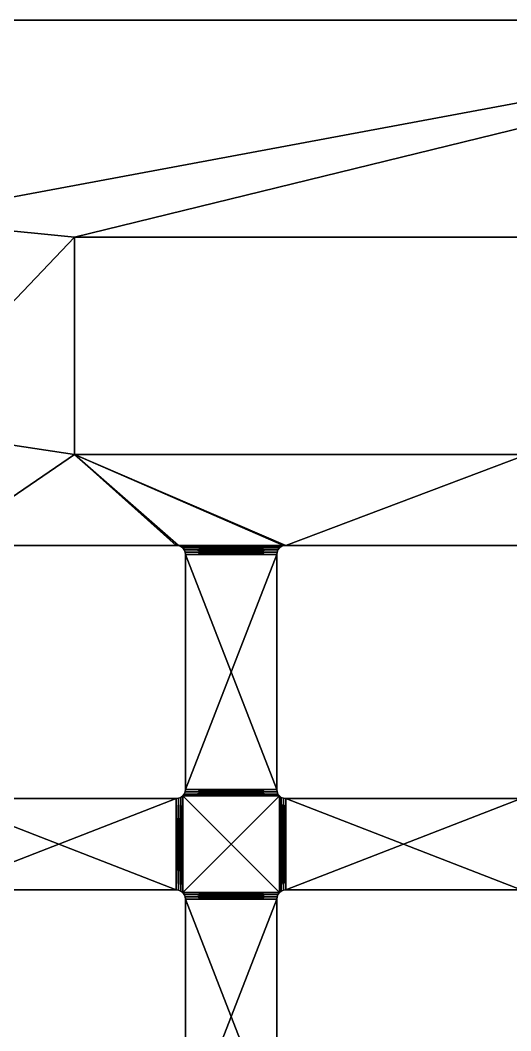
# Model space of a CAD drawing. Extents: x -7 to 107, y -107 to 7.
# Drawn here: x 50 to 77.1, y -48.9 to 7 of the extents above; entities that cross this region are included whole.
import ezdxf

# ---------------------------------------------------------------- set-up
doc = ezdxf.new("R2010")
doc.units = 0

msp = doc.modelspace()

# ---------------------------------------------------------------- linework, layer by layer
for points in [[(-2, 7, 26), (43, -4, 26), (102, 7, 26)], [(-2, 7, 26), (102, 7, 26), (-2, 7, 23)], [(-2, 7, 23), (102, 7, 26), (102, 7, 23)], [(102, 7, 23), (43, -4, 23), (-2, 7, 23)], [(102, 7, 26), (43, -4, 26), (53, -5, 26)], [(53, -5, 23), (43, -4, 23), (102, 7, 23)], [(102, 7, 26), (53, -5, 26), (78, -5, 26)], [(78, -5, 23), (53, -5, 23), (102, 7, 23)], [(43, -4, 26), (43, -15.5, 26), (53, -5, 26)], [(53, -5, 23), (43, -15.5, 23), (43, -4, 23)], [(53, -5, 26), (43, -15.5, 26), (53, -17, 26)], [(53, -17, 23), (43, -15.5, 23), (53, -5, 23)], [(53, -5, 23), (78, -5, 23), (53, -5, 26)], [(53, -5, 26), (78, -5, 23), (78, -5, 26)], [(53, -17, 23), (53, -5, 23), (53, -17, 26)], [(53, -17, 26), (53, -5, 23), (53, -5, 26)], [(45.625, -22.025, 26), (53, -17, 26), (43, -15.5, 26)], [(53, -17, 23), (45.625, -22.025, 23), (43, -15.5, 23)], [(58.625, -22.025, 26), (53, -17, 26), (45.625, -22.025, 26)], [(53, -17, 23), (58.625, -22.025, 23), (45.625, -22.025, 23)], [(58.625, -22.025, 26), (58.754, -22.042, 26), (53, -17, 26)], [(53, -17, 26), (58.754, -22.042, 26), (64.546, -22.042, 26)], [(53, -17, 26), (64.546, -22.042, 26), (64.675, -22.025, 26)], [(53, -17, 26), (64.675, -22.025, 26), (78, -17, 26)], [(78, -17, 23), (53, -17, 23), (78, -17, 26)], [(78, -17, 26), (53, -17, 23), (53, -17, 26)], [(78, -17, 23), (64.675, -22.025, 23), (53, -17, 23)], [(53, -17, 23), (64.675, -22.025, 23), (64.546, -22.042, 23)], [(53, -17, 23), (64.546, -22.042, 23), (58.754, -22.042, 23)], [(58.754, -22.042, 23), (58.625, -22.025, 23), (53, -17, 23)], [(78, -17, 26), (64.675, -22.025, 26), (77.675, -22.025, 26)], [(78, -17, 23), (77.675, -22.025, 23), (64.675, -22.025, 23)], [(45.625, -22.025, 23), (58.625, -22.025, 23), (45.625, -22.025, 26)], [(45.625, -22.025, 26), (58.625, -22.025, 23), (58.625, -22.025, 26)], [(58.625, -22.025, 26), (58.625, -22.025, 23), (58.754, -22.042, 26)], [(58.754, -22.042, 26), (58.625, -22.025, 23), (58.754, -22.042, 23)], [(64.546, -22.042, 26), (58.754, -22.042, 26), (64.425, -22.092, 26)], [(64.425, -22.092, 26), (58.754, -22.042, 26), (58.875, -22.092, 26)], [(58.754, -22.042, 26), (58.754, -22.042, 23), (58.875, -22.092, 26)], [(58.875, -22.092, 26), (58.754, -22.042, 23), (58.875, -22.092, 23)], [(58.754, -22.042, 23), (64.546, -22.042, 23), (58.875, -22.092, 23)], [(58.875, -22.092, 23), (64.546, -22.042, 23), (64.425, -22.092, 23)], [(64.425, -22.092, 26), (58.875, -22.092, 26), (64.321, -22.171, 26)], [(64.321, -22.171, 26), (58.875, -22.092, 26), (58.979, -22.171, 26)], [(58.875, -22.092, 26), (58.875, -22.092, 23), (58.979, -22.171, 26)], [(58.979, -22.171, 26), (58.875, -22.092, 23), (58.979, -22.171, 23)], [(58.875, -22.092, 23), (64.425, -22.092, 23), (58.979, -22.171, 23)], [(58.979, -22.171, 23), (64.425, -22.092, 23), (64.321, -22.171, 23)], [(64.321, -22.171, 26), (58.979, -22.171, 26), (64.242, -22.275, 26)], [(64.242, -22.275, 26), (58.979, -22.171, 26), (59.058, -22.275, 26)], [(58.979, -22.171, 26), (58.979, -22.171, 23), (59.058, -22.275, 26)], [(59.058, -22.275, 26), (58.979, -22.171, 23), (59.058, -22.275, 23)], [(58.979, -22.171, 23), (64.321, -22.171, 23), (59.058, -22.275, 23)], [(59.058, -22.275, 23), (64.321, -22.171, 23), (64.242, -22.275, 23)], [(64.242, -22.275, 26), (59.058, -22.275, 26), (64.192, -22.396, 26)], [(64.192, -22.396, 26), (59.058, -22.275, 26), (59.108, -22.396, 26)], [(59.058, -22.275, 26), (59.058, -22.275, 23), (59.108, -22.396, 26)], [(59.108, -22.396, 26), (59.058, -22.275, 23), (59.108, -22.396, 23)], [(59.058, -22.275, 23), (64.242, -22.275, 23), (59.108, -22.396, 23)], [(59.108, -22.396, 23), (64.242, -22.275, 23), (64.192, -22.396, 23)], [(64.192, -22.396, 26), (64.192, -22.396, 23), (64.242, -22.275, 26)], [(64.242, -22.275, 26), (64.192, -22.396, 23), (64.242, -22.275, 23)], [(64.242, -22.275, 26), (64.242, -22.275, 23), (64.321, -22.171, 26)], [(64.321, -22.171, 26), (64.242, -22.275, 23), (64.321, -22.171, 23)], [(64.321, -22.171, 26), (64.321, -22.171, 23), (64.425, -22.092, 26)], [(64.425, -22.092, 26), (64.321, -22.171, 23), (64.425, -22.092, 23)], [(64.425, -22.092, 26), (64.425, -22.092, 23), (64.546, -22.042, 26)], [(64.546, -22.042, 26), (64.425, -22.092, 23), (64.546, -22.042, 23)], [(64.546, -22.042, 26), (64.546, -22.042, 23), (64.675, -22.025, 26)], [(64.675, -22.025, 26), (64.546, -22.042, 23), (64.675, -22.025, 23)], [(64.675, -22.025, 23), (77.675, -22.025, 23), (64.675, -22.025, 26)], [(64.675, -22.025, 26), (77.675, -22.025, 23), (77.675, -22.025, 26)], [(64.192, -22.396, 26), (59.108, -22.396, 26), (64.175, -22.525, 26)], [(64.175, -22.525, 26), (59.108, -22.396, 26), (59.125, -22.525, 26)], [(59.108, -22.396, 26), (59.108, -22.396, 23), (59.125, -22.525, 26)], [(59.125, -22.525, 26), (59.108, -22.396, 23), (59.125, -22.525, 23)], [(59.108, -22.396, 23), (64.192, -22.396, 23), (59.125, -22.525, 23)], [(59.125, -22.525, 23), (64.192, -22.396, 23), (64.175, -22.525, 23)], [(64.175, -22.525, 26), (59.125, -22.525, 26), (64.175, -35.525, 26)], [(64.175, -35.525, 26), (59.125, -22.525, 26), (59.125, -35.525, 26)], [(59.125, -22.525, 23), (59.125, -35.525, 23), (59.125, -22.525, 26)], [(59.125, -22.525, 26), (59.125, -35.525, 23), (59.125, -35.525, 26)], [(59.125, -22.525, 23), (64.175, -22.525, 23), (59.125, -35.525, 23)], [(59.125, -35.525, 23), (64.175, -22.525, 23), (64.175, -35.525, 23)], [(64.175, -22.525, 26), (64.175, -22.525, 23), (64.192, -22.396, 26)], [(64.192, -22.396, 26), (64.175, -22.525, 23), (64.192, -22.396, 23)], [(64.175, -35.525, 23), (64.175, -22.525, 23), (64.175, -35.525, 26)], [(64.175, -35.525, 26), (64.175, -22.525, 23), (64.175, -22.525, 26)], [(64.242, -35.775, 26), (59.108, -35.654, 26), (59.058, -35.775, 26)], [(59.108, -35.654, 26), (59.108, -35.654, 23), (59.058, -35.775, 26)], [(59.058, -35.775, 26), (59.108, -35.654, 23), (59.058, -35.775, 23)], [(59.108, -35.654, 23), (64.192, -35.654, 23), (59.058, -35.775, 23)], [(59.058, -35.775, 23), (64.192, -35.654, 23), (64.242, -35.775, 23)], [(64.192, -35.654, 26), (59.125, -35.525, 26), (59.108, -35.654, 26)], [(59.125, -35.525, 26), (59.125, -35.525, 23), (59.108, -35.654, 26)], [(59.108, -35.654, 26), (59.125, -35.525, 23), (59.108, -35.654, 23)], [(59.125, -35.525, 23), (64.175, -35.525, 23), (59.108, -35.654, 23)], [(59.108, -35.654, 23), (64.175, -35.525, 23), (64.192, -35.654, 23)], [(64.192, -35.654, 26), (59.108, -35.654, 26), (64.242, -35.775, 26)], [(64.175, -35.525, 26), (59.125, -35.525, 26), (64.192, -35.654, 26)], [(64.192, -35.654, 26), (64.192, -35.654, 23), (64.175, -35.525, 26)], [(64.175, -35.525, 26), (64.192, -35.654, 23), (64.175, -35.525, 23)], [(64.242, -35.775, 26), (64.242, -35.775, 23), (64.192, -35.654, 26)], [(64.192, -35.654, 26), (64.242, -35.775, 23), (64.192, -35.654, 23)], [(58.625, -41.075, 26), (58.625, -36.025, 26), (45.625, -36.025, 26)], [(58.625, -41.075, 26), (45.625, -36.025, 26), (45.625, -41.075, 26)], [(58.625, -36.025, 23), (45.625, -36.025, 23), (58.625, -36.025, 26)], [(58.625, -36.025, 26), (45.625, -36.025, 23), (45.625, -36.025, 26)], [(45.625, -41.075, 23), (45.625, -36.025, 23), (58.625, -36.025, 23)], [(45.625, -41.075, 23), (58.625, -36.025, 23), (58.625, -41.075, 23)], [(58.754, -41.092, 26), (58.754, -36.008, 26), (58.625, -36.025, 26)], [(58.754, -36.008, 26), (58.754, -36.008, 23), (58.625, -36.025, 26)], [(58.625, -36.025, 26), (58.754, -36.008, 23), (58.625, -36.025, 23)], [(58.754, -41.092, 23), (58.625, -36.025, 23), (58.754, -36.008, 23)], [(58.754, -41.092, 26), (58.625, -36.025, 26), (58.625, -41.075, 26)], [(58.625, -41.075, 23), (58.625, -36.025, 23), (58.754, -41.092, 23)], [(58.875, -41.142, 26), (58.875, -35.958, 26), (58.754, -36.008, 26)], [(58.875, -35.958, 26), (58.875, -35.958, 23), (58.754, -36.008, 26)], [(58.754, -36.008, 26), (58.875, -35.958, 23), (58.754, -36.008, 23)], [(58.875, -41.142, 23), (58.754, -36.008, 23), (58.875, -35.958, 23)], [(58.875, -41.142, 26), (58.754, -36.008, 26), (58.754, -41.092, 26)], [(58.754, -41.092, 23), (58.754, -36.008, 23), (58.875, -41.142, 23)], [(58.979, -35.879, 26), (58.875, -35.958, 26), (58.979, -41.221, 26)], [(58.979, -35.879, 26), (58.979, -35.879, 23), (58.875, -35.958, 26)], [(58.875, -35.958, 26), (58.979, -35.879, 23), (58.875, -35.958, 23)], [(58.979, -41.221, 23), (58.875, -35.958, 23), (58.979, -35.879, 23)], [(58.979, -41.221, 26), (58.875, -35.958, 26), (58.875, -41.142, 26)], [(58.875, -41.142, 23), (58.875, -35.958, 23), (58.979, -41.221, 23)], [(64.321, -35.879, 26), (59.058, -35.775, 26), (58.979, -35.879, 26)], [(59.058, -35.775, 26), (59.058, -35.775, 23), (58.979, -35.879, 26)], [(58.979, -35.879, 26), (59.058, -35.775, 23), (58.979, -35.879, 23)], [(59.058, -35.775, 23), (64.242, -35.775, 23), (58.979, -35.879, 23)], [(58.979, -35.879, 23), (64.242, -35.775, 23), (64.321, -35.879, 23)], [(64.321, -35.879, 26), (58.979, -35.879, 26), (64.321, -41.221, 26)], [(64.321, -41.221, 26), (58.979, -35.879, 26), (58.979, -41.221, 26)], [(58.979, -35.879, 23), (64.321, -35.879, 23), (58.979, -41.221, 23)], [(58.979, -41.221, 23), (64.321, -35.879, 23), (64.321, -41.221, 23)], [(64.242, -35.775, 26), (59.058, -35.775, 26), (64.321, -35.879, 26)], [(64.321, -35.879, 26), (64.321, -35.879, 23), (64.242, -35.775, 26)], [(64.242, -35.775, 26), (64.321, -35.879, 23), (64.242, -35.775, 23)], [(64.425, -41.142, 26), (64.425, -35.958, 26), (64.321, -35.879, 26)], [(64.425, -41.142, 26), (64.321, -35.879, 26), (64.321, -41.221, 26)], [(64.425, -35.958, 26), (64.425, -35.958, 23), (64.321, -35.879, 26)], [(64.321, -35.879, 26), (64.425, -35.958, 23), (64.321, -35.879, 23)], [(64.321, -35.879, 23), (64.425, -35.958, 23), (64.321, -41.221, 23)], [(64.321, -41.221, 23), (64.425, -35.958, 23), (64.425, -41.142, 23)], [(64.546, -41.092, 26), (64.546, -36.008, 26), (64.425, -35.958, 26)], [(64.546, -41.092, 26), (64.425, -35.958, 26), (64.425, -41.142, 26)], [(64.546, -36.008, 26), (64.546, -36.008, 23), (64.425, -35.958, 26)], [(64.425, -35.958, 26), (64.546, -36.008, 23), (64.425, -35.958, 23)], [(64.425, -41.142, 23), (64.425, -35.958, 23), (64.546, -36.008, 23)], [(64.425, -41.142, 23), (64.546, -36.008, 23), (64.546, -41.092, 23)], [(64.675, -41.075, 26), (64.675, -36.025, 26), (64.546, -36.008, 26)], [(64.675, -41.075, 26), (64.546, -36.008, 26), (64.546, -41.092, 26)], [(64.675, -36.025, 26), (64.675, -36.025, 23), (64.546, -36.008, 26)], [(64.546, -36.008, 26), (64.675, -36.025, 23), (64.546, -36.008, 23)], [(64.546, -41.092, 23), (64.546, -36.008, 23), (64.675, -36.025, 23)], [(64.546, -41.092, 23), (64.675, -36.025, 23), (64.675, -41.075, 23)], [(77.675, -41.075, 26), (77.675, -36.025, 26), (64.675, -36.025, 26)], [(77.675, -41.075, 26), (64.675, -36.025, 26), (64.675, -41.075, 26)], [(77.675, -36.025, 23), (64.675, -36.025, 23), (77.675, -36.025, 26)], [(77.675, -36.025, 26), (64.675, -36.025, 23), (64.675, -36.025, 26)], [(77.675, -36.025, 23), (77.675, -41.075, 23), (64.675, -41.075, 23)], [(64.675, -41.075, 23), (64.675, -36.025, 23), (77.675, -36.025, 23)], [(45.625, -41.075, 23), (58.625, -41.075, 23), (45.625, -41.075, 26)], [(45.625, -41.075, 26), (58.625, -41.075, 23), (58.625, -41.075, 26)], [(58.625, -41.075, 26), (58.625, -41.075, 23), (58.754, -41.092, 26)], [(58.754, -41.092, 26), (58.625, -41.075, 23), (58.754, -41.092, 23)], [(58.754, -41.092, 26), (58.754, -41.092, 23), (58.875, -41.142, 26)], [(58.875, -41.142, 26), (58.754, -41.092, 23), (58.875, -41.142, 23)], [(58.875, -41.142, 26), (58.875, -41.142, 23), (58.979, -41.221, 26)], [(58.979, -41.221, 26), (58.875, -41.142, 23), (58.979, -41.221, 23)], [(64.321, -41.221, 26), (58.979, -41.221, 26), (64.242, -41.325, 26)], [(64.242, -41.325, 26), (58.979, -41.221, 26), (59.058, -41.325, 26)], [(58.979, -41.221, 26), (58.979, -41.221, 23), (59.058, -41.325, 26)], [(59.058, -41.325, 26), (58.979, -41.221, 23), (59.058, -41.325, 23)], [(58.979, -41.221, 23), (64.321, -41.221, 23), (59.058, -41.325, 23)], [(59.058, -41.325, 23), (64.321, -41.221, 23), (64.242, -41.325, 23)], [(64.242, -41.325, 26), (59.058, -41.325, 26), (64.192, -41.446, 26)], [(64.192, -41.446, 26), (59.058, -41.325, 26), (59.108, -41.446, 26)], [(59.058, -41.325, 26), (59.058, -41.325, 23), (59.108, -41.446, 26)], [(59.108, -41.446, 26), (59.058, -41.325, 23), (59.108, -41.446, 23)], [(59.058, -41.325, 23), (64.242, -41.325, 23), (59.108, -41.446, 23)], [(59.108, -41.446, 23), (64.242, -41.325, 23), (64.192, -41.446, 23)], [(64.192, -41.446, 26), (64.192, -41.446, 23), (64.242, -41.325, 26)], [(64.242, -41.325, 26), (64.192, -41.446, 23), (64.242, -41.325, 23)], [(64.242, -41.325, 26), (64.242, -41.325, 23), (64.321, -41.221, 26)], [(64.321, -41.221, 26), (64.242, -41.325, 23), (64.321, -41.221, 23)], [(64.321, -41.221, 26), (64.321, -41.221, 23), (64.425, -41.142, 26)], [(64.425, -41.142, 26), (64.321, -41.221, 23), (64.425, -41.142, 23)], [(64.425, -41.142, 26), (64.425, -41.142, 23), (64.546, -41.092, 26)], [(64.546, -41.092, 26), (64.425, -41.142, 23), (64.546, -41.092, 23)], [(64.546, -41.092, 26), (64.546, -41.092, 23), (64.675, -41.075, 26)], [(64.675, -41.075, 26), (64.546, -41.092, 23), (64.675, -41.075, 23)], [(64.675, -41.075, 23), (77.675, -41.075, 23), (64.675, -41.075, 26)], [(64.675, -41.075, 26), (77.675, -41.075, 23), (77.675, -41.075, 26)], [(64.192, -41.446, 26), (59.108, -41.446, 26), (64.175, -41.575, 26)], [(64.175, -41.575, 26), (59.108, -41.446, 26), (59.125, -41.575, 26)], [(59.108, -41.446, 26), (59.108, -41.446, 23), (59.125, -41.575, 26)], [(59.125, -41.575, 26), (59.108, -41.446, 23), (59.125, -41.575, 23)], [(59.108, -41.446, 23), (64.192, -41.446, 23), (59.125, -41.575, 23)], [(59.125, -41.575, 23), (64.192, -41.446, 23), (64.175, -41.575, 23)], [(64.175, -41.575, 26), (59.125, -41.575, 26), (64.175, -54.575, 26)], [(64.175, -54.575, 26), (59.125, -41.575, 26), (59.125, -54.575, 26)], [(59.125, -41.575, 23), (59.125, -54.575, 23), (59.125, -41.575, 26)], [(59.125, -41.575, 26), (59.125, -54.575, 23), (59.125, -54.575, 26)], [(59.125, -41.575, 23), (64.175, -41.575, 23), (59.125, -54.575, 23)], [(59.125, -54.575, 23), (64.175, -41.575, 23), (64.175, -54.575, 23)], [(64.175, -41.575, 26), (64.175, -41.575, 23), (64.192, -41.446, 26)], [(64.192, -41.446, 26), (64.175, -41.575, 23), (64.192, -41.446, 23)], [(64.175, -54.575, 23), (64.175, -41.575, 23), (64.175, -54.575, 26)], [(64.175, -54.575, 26), (64.175, -41.575, 23), (64.175, -41.575, 26)]]:
    msp.add_3dface(points)

doc.saveas('drawing.dxf')
